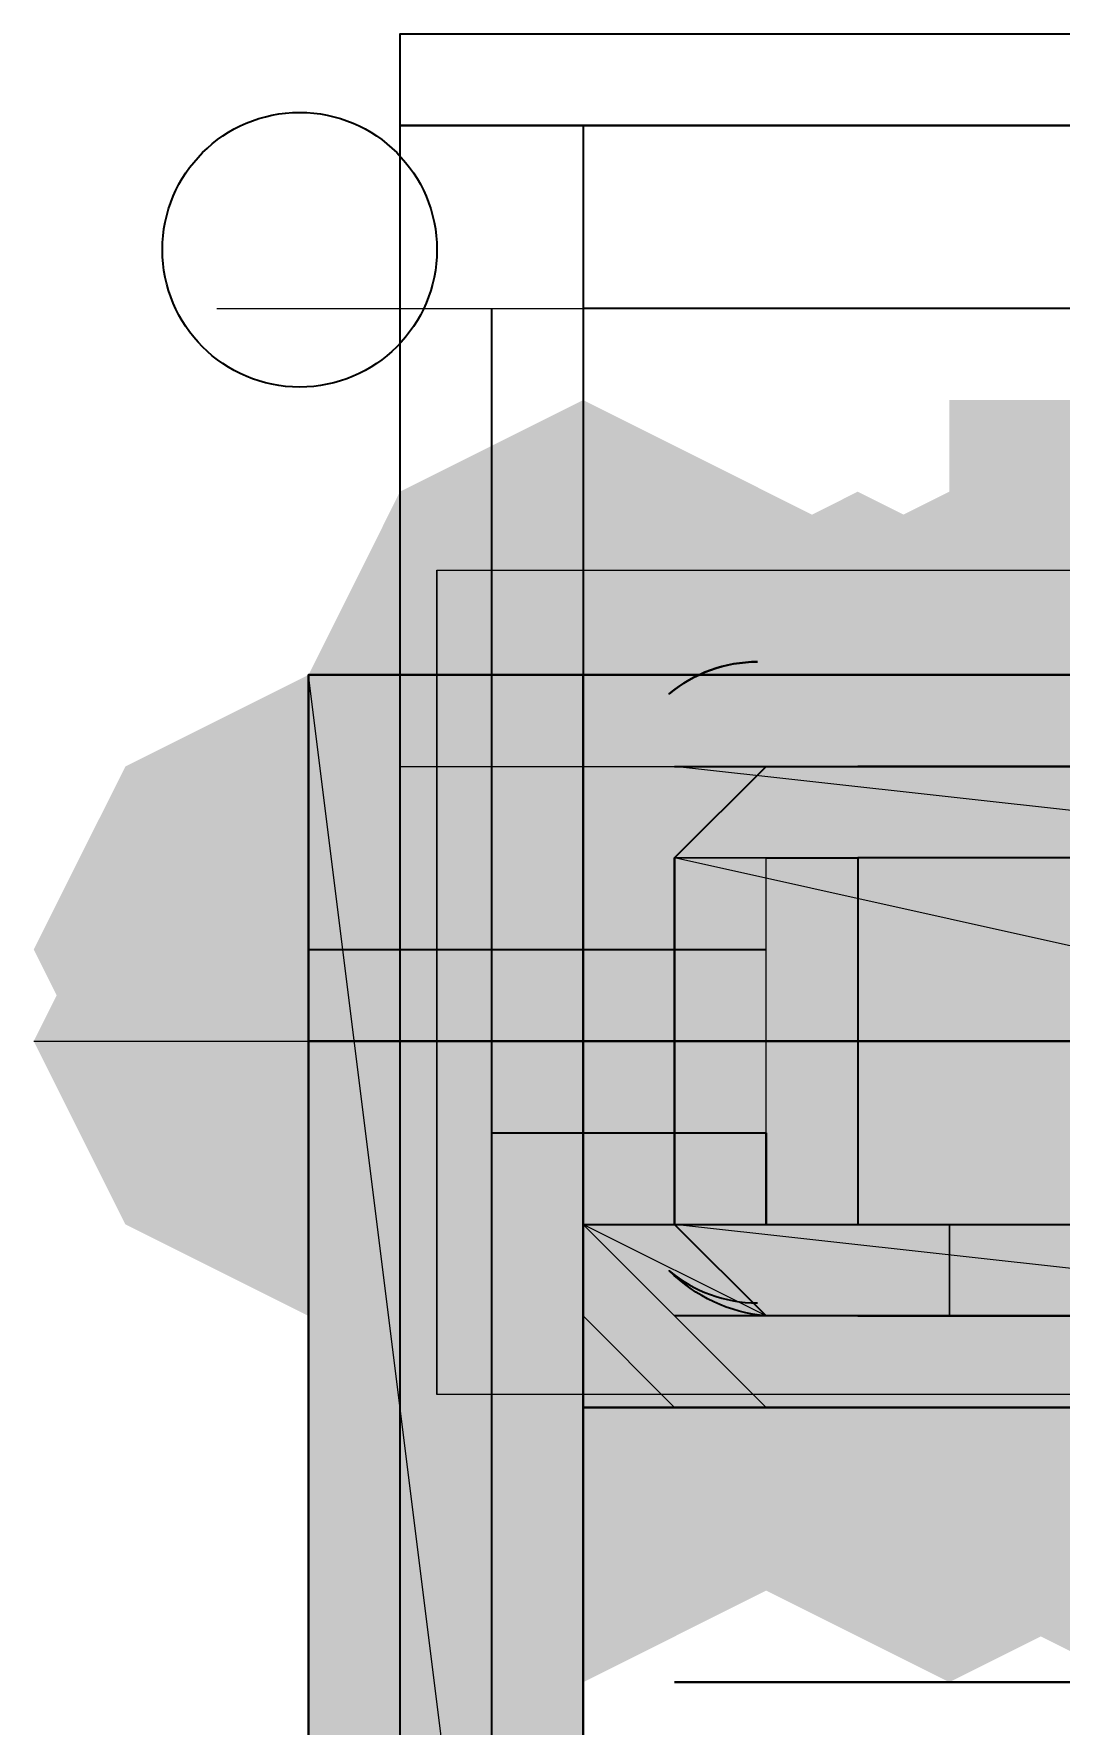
# Model space of a CAD drawing. Header units: millimetres. Extents: x 2315 to 4619, y 1334 to 1897.
# Drawn here: x 3728.34 to 3729.026, y 1525.358 to 1526.487 of the extents above; entities that cross this region are included whole.
import ezdxf

# ---------------------------------------------------------------- set-up
doc = ezdxf.new("R2010")
doc.units = ezdxf.units.MM
for name, color, linetype in [('PDF_3中心线层', 1, 'Continuous'), ('PDF_中心线层', 1, 'Continuous'), ('PDF_剖面线层', 4, 'Continuous'), ('PDF_粗实线层', 7, 'Continuous'), ('PDF_细实线层', 7, 'Continuous'), ('PDF_虚线层', 6, 'Continuous')]:
    doc.layers.add(name, color=color, linetype=linetype)
picture_1 = doc.add_image_def('image1.png', size_in_pixel=(6, 9))
picture_2 = doc.add_image_def('image2.png', size_in_pixel=(6, 7))

msp = doc.modelspace()

# ---------------------------------------------------------------- hatches: boundary and pattern name
at = {"layer": 'PDF_中心线层', "transparency": 33554559}
for points in [[(3728.89, 1526.0595), (3728.8289, 1526.0595), (3728.8289, 1525.9984), (3728.89, 1525.9374), (3728.9511, 1525.9984), (3728.9511, 1526.0595)], [(3728.89, 1526.0595), (3728.8289, 1526.0595), (3728.8289, 1525.9984), (3728.89, 1525.9374), (3728.9511, 1525.9984), (3728.9511, 1526.0595)], [(3728.89, 1526.0595), (3728.8289, 1526.0595), (3728.8289, 1525.9984), (3728.89, 1525.9374), (3728.9511, 1525.9984), (3728.9511, 1526.0595)], [(3728.89, 1526.0595), (3728.8289, 1526.0595), (3728.8289, 1525.9984), (3728.89, 1525.9374), (3728.9511, 1525.9984), (3728.9511, 1526.0595)], [(3728.9511, 1526.0595), (3728.89, 1526.0595), (3728.89, 1525.9984), (3728.9511, 1525.9374), (3729.0121, 1525.9984), (3729.0121, 1526.0595)], [(3728.9511, 1526.0595), (3728.89, 1526.0595), (3728.89, 1525.9984), (3728.9511, 1525.9374), (3729.0121, 1525.9984), (3729.0121, 1526.0595)], [(3729.0732, 1526.0595), (3729.0121, 1526.0595), (3729.0121, 1525.9984), (3729.0732, 1525.9374), (3729.1343, 1525.9984), (3729.1343, 1526.0595)], [(3729.0732, 1526.0595), (3729.0121, 1526.0595), (3729.0121, 1525.9984), (3729.0732, 1525.9374), (3729.1343, 1525.9984), (3729.1343, 1526.0595)], [(3728.7678, 1525.9984), (3728.7067, 1525.9984), (3728.7067, 1525.9374), (3728.7678, 1525.8763), (3728.8289, 1525.9374), (3728.8289, 1525.9984)], [(3728.8289, 1525.9984), (3728.7678, 1525.9984), (3728.7678, 1525.9374), (3728.8289, 1525.8763), (3728.89, 1525.9374), (3728.89, 1525.9984)], [(3728.8289, 1525.9984), (3728.7678, 1525.9984), (3728.7678, 1525.9374), (3728.8289, 1525.8763), (3728.89, 1525.9374), (3728.89, 1525.9984)], [(3728.8289, 1525.8763), (3728.7678, 1525.8763), (3728.7678, 1525.8152), (3728.8289, 1525.7541), (3728.89, 1525.8152), (3728.89, 1525.8763)], [(3729.0732, 1525.8763), (3729.0121, 1525.8763), (3729.0121, 1525.8152), (3729.0732, 1525.7541), (3729.1343, 1525.8152), (3729.1343, 1525.8763)], [(3728.7678, 1525.7541), (3728.7067, 1525.7541), (3728.7067, 1525.693), (3728.7678, 1525.6319), (3728.8289, 1525.693), (3728.8289, 1525.7541)], [(3728.8289, 1525.7541), (3728.7678, 1525.7541), (3728.7678, 1525.693), (3728.8289, 1525.6319), (3728.89, 1525.693), (3728.89, 1525.7541)], [(3728.8289, 1525.7541), (3728.7678, 1525.7541), (3728.7678, 1525.693), (3728.8289, 1525.6319), (3728.89, 1525.693), (3728.89, 1525.7541)], [(3728.9511, 1525.6319), (3728.89, 1525.6319), (3728.89, 1525.5709), (3728.9511, 1525.5098), (3729.0121, 1525.5709), (3729.0121, 1525.6319)], [(3729.0732, 1525.6319), (3729.0121, 1525.6319), (3729.0121, 1525.5709), (3729.0732, 1525.5098), (3729.1343, 1525.5709), (3729.1343, 1525.6319)]]:
    msp.add_hatch(color=256, dxfattribs=at).paths.add_polyline_path(points)
at = {"layer": 'PDF_剖面线层', "transparency": 33554559}
for points in [[(3728.7067, 1525.693), (3728.6456, 1525.693), (3728.6456, 1525.6319), (3728.7067, 1525.5709), (3728.7678, 1525.6319), (3728.7678, 1525.693)], [(3728.7067, 1525.693), (3728.6456, 1525.693), (3728.6456, 1525.6319), (3728.7067, 1525.5709), (3728.7678, 1525.6319), (3728.7678, 1525.693)], [(3728.7067, 1525.693), (3728.6456, 1525.693), (3728.6456, 1525.6319), (3728.7067, 1525.5709), (3728.7678, 1525.6319), (3728.7678, 1525.693)], [(3728.7067, 1525.693), (3728.6456, 1525.693), (3728.6456, 1525.6319), (3728.7067, 1525.5709), (3728.7678, 1525.6319), (3728.7678, 1525.693)], [(3728.7678, 1525.693), (3728.7067, 1525.693), (3728.7067, 1525.6319), (3728.7678, 1525.5709), (3728.8289, 1525.6319), (3728.8289, 1525.693)], [(3728.7067, 1525.6319), (3728.6456, 1525.6319), (3728.6456, 1525.5709), (3728.7067, 1525.5098), (3728.7678, 1525.5709), (3728.7678, 1525.6319)], [(3728.7067, 1525.6319), (3728.6456, 1525.6319), (3728.6456, 1525.5709), (3728.7067, 1525.5098), (3728.7678, 1525.5709), (3728.7678, 1525.6319)], [(3728.7067, 1525.6319), (3728.6456, 1525.6319), (3728.6456, 1525.5709), (3728.7067, 1525.5098), (3728.7678, 1525.5709), (3728.7678, 1525.6319)], [(3728.7067, 1525.6319), (3728.6456, 1525.6319), (3728.6456, 1525.5709), (3728.7067, 1525.5098), (3728.7678, 1525.5709), (3728.7678, 1525.6319)], [(3728.7067, 1525.6319), (3728.6456, 1525.6319), (3728.6456, 1525.5709), (3728.7067, 1525.5098), (3728.7678, 1525.5709), (3728.7678, 1525.6319)], [(3728.7678, 1525.6319), (3728.7067, 1525.6319), (3728.7067, 1525.5709), (3728.7678, 1525.5098), (3728.8289, 1525.5709), (3728.8289, 1525.6319)], [(3728.7678, 1525.6319), (3728.7067, 1525.6319), (3728.7067, 1525.5709), (3728.7678, 1525.5098), (3728.8289, 1525.5709), (3728.8289, 1525.6319)], [(3728.8289, 1525.6319), (3728.7678, 1525.6319), (3728.7678, 1525.5709), (3728.8289, 1525.5098), (3728.89, 1525.5709), (3728.89, 1525.6319)], [(3728.8289, 1525.6319), (3728.7678, 1525.6319), (3728.7678, 1525.5709), (3728.8289, 1525.5098), (3728.89, 1525.5709), (3728.89, 1525.6319)], [(3728.89, 1525.6319), (3728.8289, 1525.6319), (3728.8289, 1525.5709), (3728.89, 1525.5098), (3728.9511, 1525.5709), (3728.9511, 1525.6319)], [(3728.89, 1525.6319), (3728.8289, 1525.6319), (3728.8289, 1525.5709), (3728.89, 1525.5098), (3728.9511, 1525.5709), (3728.9511, 1525.6319)], [(3728.89, 1525.6319), (3728.8289, 1525.6319), (3728.8289, 1525.5709), (3728.89, 1525.5098), (3728.9511, 1525.5709), (3728.9511, 1525.6319)], [(3728.9511, 1525.6319), (3728.89, 1525.6319), (3728.89, 1525.5709), (3728.9511, 1525.5098), (3729.0121, 1525.5709), (3729.0121, 1525.6319)], [(3728.9511, 1525.6319), (3728.89, 1525.6319), (3728.89, 1525.5709), (3728.9511, 1525.5098), (3729.0121, 1525.5709), (3729.0121, 1525.6319)], [(3728.9511, 1525.6319), (3728.89, 1525.6319), (3728.89, 1525.5709), (3728.9511, 1525.5098), (3729.0121, 1525.5709), (3729.0121, 1525.6319)], [(3728.9511, 1525.6319), (3728.89, 1525.6319), (3728.89, 1525.5709), (3728.9511, 1525.5098), (3729.0121, 1525.5709), (3729.0121, 1525.6319)], [(3729.0121, 1525.6319), (3728.9511, 1525.6319), (3728.9511, 1525.5709), (3729.0121, 1525.5098), (3729.0732, 1525.5709), (3729.0732, 1525.6319)], [(3729.0121, 1525.6319), (3728.9511, 1525.6319), (3728.9511, 1525.5709), (3729.0121, 1525.5098), (3729.0732, 1525.5709), (3729.0732, 1525.6319)], [(3729.0732, 1525.6319), (3729.0121, 1525.6319), (3729.0121, 1525.5709), (3729.0732, 1525.5098), (3729.1343, 1525.5709), (3729.1343, 1525.6319)], [(3729.0732, 1525.6319), (3729.0121, 1525.6319), (3729.0121, 1525.5709), (3729.0732, 1525.5098), (3729.1343, 1525.5709), (3729.1343, 1525.6319)], [(3729.0732, 1525.6319), (3729.0121, 1525.6319), (3729.0121, 1525.5709), (3729.0732, 1525.5098), (3729.1343, 1525.5709), (3729.1343, 1525.6319)], [(3729.0732, 1525.6319), (3729.0121, 1525.6319), (3729.0121, 1525.5709), (3729.0732, 1525.5098), (3729.1343, 1525.5709), (3729.1343, 1525.6319)]]:
    msp.add_hatch(color=256, dxfattribs=at).paths.add_polyline_path(points)
at = {"layer": 'PDF_粗实线层', "transparency": 33554559}
for points in [[(3728.7067, 1526.2428), (3728.5846, 1526.1817), (3728.5235, 1526.0595), (3728.5846, 1525.9374), (3728.7067, 1525.8763), (3728.8289, 1525.9374), (3728.89, 1526.0595), (3728.8289, 1526.1817)], [(3728.7067, 1526.2428), (3728.5846, 1526.1817), (3728.5235, 1526.0595), (3728.5846, 1525.9374), (3728.7067, 1525.8763), (3728.8289, 1525.9374), (3728.89, 1526.0595), (3728.8289, 1526.1817)], [(3728.7067, 1526.2428), (3728.5846, 1526.1817), (3728.5235, 1526.0595), (3728.5846, 1525.9374), (3728.7067, 1525.8763), (3728.8289, 1525.9374), (3728.89, 1526.0595), (3728.8289, 1526.1817)], [(3728.7067, 1526.2428), (3728.5846, 1526.1817), (3728.5235, 1526.0595), (3728.5846, 1525.9374), (3728.7067, 1525.8763), (3728.8289, 1525.9374), (3728.89, 1526.0595), (3728.8289, 1526.1817)], [(3729.1954, 1526.2428), (3729.0732, 1526.1817), (3729.0121, 1526.0595), (3729.0732, 1525.9374), (3729.1954, 1525.8763), (3729.3175, 1525.9374), (3729.3786, 1526.0595), (3729.3175, 1526.1817)], [(3728.7067, 1526.1817), (3728.5846, 1526.1206), (3728.5235, 1525.9984), (3728.5846, 1525.8763), (3728.7067, 1525.8152), (3728.8289, 1525.8763), (3728.89, 1525.9984), (3728.8289, 1526.1206)], [(3728.8289, 1526.1817), (3728.7067, 1526.1206), (3728.6456, 1525.9984), (3728.7067, 1525.8763), (3728.8289, 1525.8152), (3728.9511, 1525.8763), (3729.0121, 1525.9984), (3728.9511, 1526.1206)], [(3728.8289, 1526.1817), (3728.7067, 1526.1206), (3728.6456, 1525.9984), (3728.7067, 1525.8763), (3728.8289, 1525.8152), (3728.9511, 1525.8763), (3729.0121, 1525.9984), (3728.9511, 1526.1206)], [(3728.89, 1526.1817), (3728.7678, 1526.1206), (3728.7067, 1525.9984), (3728.7678, 1525.8763), (3728.89, 1525.8152), (3729.0121, 1525.8763), (3729.0732, 1525.9984), (3729.0121, 1526.1206)], [(3728.89, 1526.1817), (3728.7678, 1526.1206), (3728.7067, 1525.9984), (3728.7678, 1525.8763), (3728.89, 1525.8152), (3729.0121, 1525.8763), (3729.0732, 1525.9984), (3729.0121, 1526.1206)], [(3728.89, 1526.1817), (3728.7678, 1526.1206), (3728.7067, 1525.9984), (3728.7678, 1525.8763), (3728.89, 1525.8152), (3729.0121, 1525.8763), (3729.0732, 1525.9984), (3729.0121, 1526.1206)], [(3728.89, 1526.1817), (3728.7678, 1526.1206), (3728.7067, 1525.9984), (3728.7678, 1525.8763), (3728.89, 1525.8152), (3729.0121, 1525.8763), (3729.0732, 1525.9984), (3729.0121, 1526.1206)], [(3728.9511, 1526.1817), (3728.8289, 1526.1206), (3728.7678, 1525.9984), (3728.8289, 1525.8763), (3728.9511, 1525.8152), (3729.0732, 1525.8763), (3729.1343, 1525.9984), (3729.0732, 1526.1206)], [(3728.9511, 1526.1817), (3728.8289, 1526.1206), (3728.7678, 1525.9984), (3728.8289, 1525.8763), (3728.9511, 1525.8152), (3729.0732, 1525.8763), (3729.1343, 1525.9984), (3729.0732, 1526.1206)], [(3729.0732, 1526.1817), (3728.9511, 1526.1206), (3728.89, 1525.9984), (3728.9511, 1525.8763), (3729.0732, 1525.8152), (3729.1954, 1525.8763), (3729.2565, 1525.9984), (3729.1954, 1526.1206)], [(3729.0732, 1526.1817), (3728.9511, 1526.1206), (3728.89, 1525.9984), (3728.9511, 1525.8763), (3729.0732, 1525.8152), (3729.1954, 1525.8763), (3729.2565, 1525.9984), (3729.1954, 1526.1206)], [(3729.0732, 1526.1817), (3728.9511, 1526.1206), (3728.89, 1525.9984), (3728.9511, 1525.8763), (3729.0732, 1525.8152), (3729.1954, 1525.8763), (3729.2565, 1525.9984), (3729.1954, 1526.1206)], [(3729.1343, 1526.1817), (3729.0121, 1526.1206), (3728.9511, 1525.9984), (3729.0121, 1525.8763), (3729.1343, 1525.8152), (3729.2565, 1525.8763), (3729.3175, 1525.9984), (3729.2565, 1526.1206)], [(3729.1954, 1526.1817), (3729.0732, 1526.1206), (3729.0121, 1525.9984), (3729.0732, 1525.8763), (3729.1954, 1525.8152), (3729.3175, 1525.8763), (3729.3786, 1525.9984), (3729.3175, 1526.1206)], [(3729.1954, 1526.1817), (3729.0732, 1526.1206), (3729.0121, 1525.9984), (3729.0732, 1525.8763), (3729.1954, 1525.8152), (3729.3175, 1525.8763), (3729.3786, 1525.9984), (3729.3175, 1526.1206)], [(3728.7678, 1526.1206), (3728.6456, 1526.0595), (3728.5846, 1525.9374), (3728.6456, 1525.8152), (3728.7678, 1525.7541), (3728.89, 1525.8152), (3728.9511, 1525.9374), (3728.89, 1526.0595)], [(3728.7678, 1526.1206), (3728.6456, 1526.0595), (3728.5846, 1525.9374), (3728.6456, 1525.8152), (3728.7678, 1525.7541), (3728.89, 1525.8152), (3728.9511, 1525.9374), (3728.89, 1526.0595)], [(3728.7678, 1526.1206), (3728.6456, 1526.0595), (3728.5846, 1525.9374), (3728.6456, 1525.8152), (3728.7678, 1525.7541), (3728.89, 1525.8152), (3728.9511, 1525.9374), (3728.89, 1526.0595)], [(3728.7678, 1526.1206), (3728.6456, 1526.0595), (3728.5846, 1525.9374), (3728.6456, 1525.8152), (3728.7678, 1525.7541), (3728.89, 1525.8152), (3728.9511, 1525.9374), (3728.89, 1526.0595)], [(3728.7678, 1526.1206), (3728.6456, 1526.0595), (3728.5846, 1525.9374), (3728.6456, 1525.8152), (3728.7678, 1525.7541), (3728.89, 1525.8152), (3728.9511, 1525.9374), (3728.89, 1526.0595)], [(3728.7678, 1526.1206), (3728.6456, 1526.0595), (3728.5846, 1525.9374), (3728.6456, 1525.8152), (3728.7678, 1525.7541), (3728.89, 1525.8152), (3728.9511, 1525.9374), (3728.89, 1526.0595)], [(3728.7678, 1526.1206), (3728.6456, 1526.0595), (3728.5846, 1525.9374), (3728.6456, 1525.8152), (3728.7678, 1525.7541), (3728.89, 1525.8152), (3728.9511, 1525.9374), (3728.89, 1526.0595)], [(3728.7678, 1526.1206), (3728.6456, 1526.0595), (3728.5846, 1525.9374), (3728.6456, 1525.8152), (3728.7678, 1525.7541), (3728.89, 1525.8152), (3728.9511, 1525.9374), (3728.89, 1526.0595)], [(3728.7678, 1526.1206), (3728.6456, 1526.0595), (3728.5846, 1525.9374), (3728.6456, 1525.8152), (3728.7678, 1525.7541), (3728.89, 1525.8152), (3728.9511, 1525.9374), (3728.89, 1526.0595)], [(3728.7678, 1526.1206), (3728.6456, 1526.0595), (3728.5846, 1525.9374), (3728.6456, 1525.8152), (3728.7678, 1525.7541), (3728.89, 1525.8152), (3728.9511, 1525.9374), (3728.89, 1526.0595)], [(3728.7678, 1526.1206), (3728.6456, 1526.0595), (3728.5846, 1525.9374), (3728.6456, 1525.8152), (3728.7678, 1525.7541), (3728.89, 1525.8152), (3728.9511, 1525.9374), (3728.89, 1526.0595)], [(3728.7678, 1526.1206), (3728.6456, 1526.0595), (3728.5846, 1525.9374), (3728.6456, 1525.8152), (3728.7678, 1525.7541), (3728.89, 1525.8152), (3728.9511, 1525.9374), (3728.89, 1526.0595)], [(3728.7678, 1526.1206), (3728.6456, 1526.0595), (3728.5846, 1525.9374), (3728.6456, 1525.8152), (3728.7678, 1525.7541), (3728.89, 1525.8152), (3728.9511, 1525.9374), (3728.89, 1526.0595)], [(3728.7678, 1526.1206), (3728.6456, 1526.0595), (3728.5846, 1525.9374), (3728.6456, 1525.8152), (3728.7678, 1525.7541), (3728.89, 1525.8152), (3728.9511, 1525.9374), (3728.89, 1526.0595)], [(3728.7678, 1526.1206), (3728.6456, 1526.0595), (3728.5846, 1525.9374), (3728.6456, 1525.8152), (3728.7678, 1525.7541), (3728.89, 1525.8152), (3728.9511, 1525.9374), (3728.89, 1526.0595)], [(3728.7678, 1526.1206), (3728.6456, 1526.0595), (3728.5846, 1525.9374), (3728.6456, 1525.8152), (3728.7678, 1525.7541), (3728.89, 1525.8152), (3728.9511, 1525.9374), (3728.89, 1526.0595)], [(3728.7678, 1526.1206), (3728.6456, 1526.0595), (3728.5846, 1525.9374), (3728.6456, 1525.8152), (3728.7678, 1525.7541), (3728.89, 1525.8152), (3728.9511, 1525.9374), (3728.89, 1526.0595)], [(3728.7678, 1526.1206), (3728.6456, 1526.0595), (3728.5846, 1525.9374), (3728.6456, 1525.8152), (3728.7678, 1525.7541), (3728.89, 1525.8152), (3728.9511, 1525.9374), (3728.89, 1526.0595)], [(3728.7678, 1526.1206), (3728.6456, 1526.0595), (3728.5846, 1525.9374), (3728.6456, 1525.8152), (3728.7678, 1525.7541), (3728.89, 1525.8152), (3728.9511, 1525.9374), (3728.89, 1526.0595)], [(3728.8289, 1526.1206), (3728.7067, 1526.0595), (3728.6456, 1525.9374), (3728.7067, 1525.8152), (3728.8289, 1525.7541), (3728.9511, 1525.8152), (3729.0121, 1525.9374), (3728.9511, 1526.0595)], [(3728.8289, 1526.1206), (3728.7067, 1526.0595), (3728.6456, 1525.9374), (3728.7067, 1525.8152), (3728.8289, 1525.7541), (3728.9511, 1525.8152), (3729.0121, 1525.9374), (3728.9511, 1526.0595)], [(3728.8289, 1526.1206), (3728.7067, 1526.0595), (3728.6456, 1525.9374), (3728.7067, 1525.8152), (3728.8289, 1525.7541), (3728.9511, 1525.8152), (3729.0121, 1525.9374), (3728.9511, 1526.0595)], [(3728.8289, 1526.1206), (3728.7067, 1526.0595), (3728.6456, 1525.9374), (3728.7067, 1525.8152), (3728.8289, 1525.7541), (3728.9511, 1525.8152), (3729.0121, 1525.9374), (3728.9511, 1526.0595)], [(3728.8289, 1526.1206), (3728.7067, 1526.0595), (3728.6456, 1525.9374), (3728.7067, 1525.8152), (3728.8289, 1525.7541), (3728.9511, 1525.8152), (3729.0121, 1525.9374), (3728.9511, 1526.0595)], [(3728.8289, 1526.1206), (3728.7067, 1526.0595), (3728.6456, 1525.9374), (3728.7067, 1525.8152), (3728.8289, 1525.7541), (3728.9511, 1525.8152), (3729.0121, 1525.9374), (3728.9511, 1526.0595)], [(3728.8289, 1526.1206), (3728.7067, 1526.0595), (3728.6456, 1525.9374), (3728.7067, 1525.8152), (3728.8289, 1525.7541), (3728.9511, 1525.8152), (3729.0121, 1525.9374), (3728.9511, 1526.0595)], [(3728.5235, 1526.0595), (3728.4013, 1525.9984), (3728.3402, 1525.8763), (3728.4013, 1525.7541), (3728.5235, 1525.693), (3728.6456, 1525.7541), (3728.7067, 1525.8763), (3728.6456, 1525.9984)], [(3728.6456, 1526.0595), (3728.5235, 1525.9984), (3728.4624, 1525.8763), (3728.5235, 1525.7541), (3728.6456, 1525.693), (3728.7678, 1525.7541), (3728.8289, 1525.8763), (3728.7678, 1525.9984)], [(3728.7067, 1526.0595), (3728.5846, 1525.9984), (3728.5235, 1525.8763), (3728.5846, 1525.7541), (3728.7067, 1525.693), (3728.8289, 1525.7541), (3728.89, 1525.8763), (3728.8289, 1525.9984)], [(3728.5235, 1525.9984), (3728.4013, 1525.9374), (3728.3402, 1525.8152), (3728.4013, 1525.693), (3728.5235, 1525.6319), (3728.6456, 1525.693), (3728.7067, 1525.8152), (3728.6456, 1525.9374)], [(3728.5235, 1525.9984), (3728.4013, 1525.9374), (3728.3402, 1525.8152), (3728.4013, 1525.693), (3728.5235, 1525.6319), (3728.6456, 1525.693), (3728.7067, 1525.8152), (3728.6456, 1525.9374)], [(3728.6456, 1525.9984), (3728.5235, 1525.9374), (3728.4624, 1525.8152), (3728.5235, 1525.693), (3728.6456, 1525.6319), (3728.7678, 1525.693), (3728.8289, 1525.8152), (3728.7678, 1525.9374)], [(3728.6456, 1525.9984), (3728.5235, 1525.9374), (3728.4624, 1525.8152), (3728.5235, 1525.693), (3728.6456, 1525.6319), (3728.7678, 1525.693), (3728.8289, 1525.8152), (3728.7678, 1525.9374)], [(3728.8289, 1525.9984), (3728.7067, 1525.9374), (3728.6456, 1525.8152), (3728.7067, 1525.693), (3728.8289, 1525.6319), (3728.9511, 1525.693), (3729.0121, 1525.8152), (3728.9511, 1525.9374)], [(3728.8289, 1525.9984), (3728.7067, 1525.9374), (3728.6456, 1525.8152), (3728.7067, 1525.693), (3728.8289, 1525.6319), (3728.9511, 1525.693), (3729.0121, 1525.8152), (3728.9511, 1525.9374)], [(3729.0732, 1525.9984), (3728.9511, 1525.9374), (3728.89, 1525.8152), (3728.9511, 1525.693), (3729.0732, 1525.6319), (3729.1954, 1525.693), (3729.2565, 1525.8152), (3729.1954, 1525.9374)], [(3729.0732, 1525.9984), (3728.9511, 1525.9374), (3728.89, 1525.8152), (3728.9511, 1525.693), (3729.0732, 1525.6319), (3729.1954, 1525.693), (3729.2565, 1525.8152), (3729.1954, 1525.9374)], [(3728.7067, 1525.9374), (3728.5846, 1525.8763), (3728.5235, 1525.7541), (3728.5846, 1525.6319), (3728.7067, 1525.5709), (3728.8289, 1525.6319), (3728.89, 1525.7541), (3728.8289, 1525.8763)], [(3728.7067, 1525.9374), (3728.5846, 1525.8763), (3728.5235, 1525.7541), (3728.5846, 1525.6319), (3728.7067, 1525.5709), (3728.8289, 1525.6319), (3728.89, 1525.7541), (3728.8289, 1525.8763)], [(3728.7678, 1525.9374), (3728.6456, 1525.8763), (3728.5846, 1525.7541), (3728.6456, 1525.6319), (3728.7678, 1525.5709), (3728.89, 1525.6319), (3728.9511, 1525.7541), (3728.89, 1525.8763)], [(3728.7678, 1525.9374), (3728.6456, 1525.8763), (3728.5846, 1525.7541), (3728.6456, 1525.6319), (3728.7678, 1525.5709), (3728.89, 1525.6319), (3728.9511, 1525.7541), (3728.89, 1525.8763)], [(3728.7678, 1525.9374), (3728.6456, 1525.8763), (3728.5846, 1525.7541), (3728.6456, 1525.6319), (3728.7678, 1525.5709), (3728.89, 1525.6319), (3728.9511, 1525.7541), (3728.89, 1525.8763)], [(3728.8289, 1525.9374), (3728.7067, 1525.8763), (3728.6456, 1525.7541), (3728.7067, 1525.6319), (3728.8289, 1525.5709), (3728.9511, 1525.6319), (3729.0121, 1525.7541), (3728.9511, 1525.8763)], [(3728.8289, 1525.9374), (3728.7067, 1525.8763), (3728.6456, 1525.7541), (3728.7067, 1525.6319), (3728.8289, 1525.5709), (3728.9511, 1525.6319), (3729.0121, 1525.7541), (3728.9511, 1525.8763)], [(3728.7678, 1525.8763), (3728.6456, 1525.8152), (3728.5846, 1525.693), (3728.6456, 1525.5709), (3728.7678, 1525.5098), (3728.89, 1525.5709), (3728.9511, 1525.693), (3728.89, 1525.8152)], [(3728.7678, 1525.8763), (3728.6456, 1525.8152), (3728.5846, 1525.693), (3728.6456, 1525.5709), (3728.7678, 1525.5098), (3728.89, 1525.5709), (3728.9511, 1525.693), (3728.89, 1525.8152)], [(3728.7678, 1525.8763), (3728.6456, 1525.8152), (3728.5846, 1525.693), (3728.6456, 1525.5709), (3728.7678, 1525.5098), (3728.89, 1525.5709), (3728.9511, 1525.693), (3728.89, 1525.8152)], [(3728.7678, 1525.8763), (3728.6456, 1525.8152), (3728.5846, 1525.693), (3728.6456, 1525.5709), (3728.7678, 1525.5098), (3728.89, 1525.5709), (3728.9511, 1525.693), (3728.89, 1525.8152)], [(3728.7678, 1525.8763), (3728.6456, 1525.8152), (3728.5846, 1525.693), (3728.6456, 1525.5709), (3728.7678, 1525.5098), (3728.89, 1525.5709), (3728.9511, 1525.693), (3728.89, 1525.8152)], [(3728.7678, 1525.8763), (3728.6456, 1525.8152), (3728.5846, 1525.693), (3728.6456, 1525.5709), (3728.7678, 1525.5098), (3728.89, 1525.5709), (3728.9511, 1525.693), (3728.89, 1525.8152)], [(3728.7678, 1525.8763), (3728.6456, 1525.8152), (3728.5846, 1525.693), (3728.6456, 1525.5709), (3728.7678, 1525.5098), (3728.89, 1525.5709), (3728.9511, 1525.693), (3728.89, 1525.8152)], [(3728.7678, 1525.8763), (3728.6456, 1525.8152), (3728.5846, 1525.693), (3728.6456, 1525.5709), (3728.7678, 1525.5098), (3728.89, 1525.5709), (3728.9511, 1525.693), (3728.89, 1525.8152)], [(3728.7678, 1525.8763), (3728.6456, 1525.8152), (3728.5846, 1525.693), (3728.6456, 1525.5709), (3728.7678, 1525.5098), (3728.89, 1525.5709), (3728.9511, 1525.693), (3728.89, 1525.8152)], [(3728.7678, 1525.8763), (3728.6456, 1525.8152), (3728.5846, 1525.693), (3728.6456, 1525.5709), (3728.7678, 1525.5098), (3728.89, 1525.5709), (3728.9511, 1525.693), (3728.89, 1525.8152)], [(3728.7678, 1525.8763), (3728.6456, 1525.8152), (3728.5846, 1525.693), (3728.6456, 1525.5709), (3728.7678, 1525.5098), (3728.89, 1525.5709), (3728.9511, 1525.693), (3728.89, 1525.8152)], [(3728.7678, 1525.8763), (3728.6456, 1525.8152), (3728.5846, 1525.693), (3728.6456, 1525.5709), (3728.7678, 1525.5098), (3728.89, 1525.5709), (3728.9511, 1525.693), (3728.89, 1525.8152)], [(3728.7678, 1525.8763), (3728.6456, 1525.8152), (3728.5846, 1525.693), (3728.6456, 1525.5709), (3728.7678, 1525.5098), (3728.89, 1525.5709), (3728.9511, 1525.693), (3728.89, 1525.8152)], [(3728.7678, 1525.8763), (3728.6456, 1525.8152), (3728.5846, 1525.693), (3728.6456, 1525.5709), (3728.7678, 1525.5098), (3728.89, 1525.5709), (3728.9511, 1525.693), (3728.89, 1525.8152)], [(3728.8289, 1525.8763), (3728.7067, 1525.8152), (3728.6456, 1525.693), (3728.7067, 1525.5709), (3728.8289, 1525.5098), (3728.9511, 1525.5709), (3729.0121, 1525.693), (3728.9511, 1525.8152)], [(3728.8289, 1525.8763), (3728.7067, 1525.8152), (3728.6456, 1525.693), (3728.7067, 1525.5709), (3728.8289, 1525.5098), (3728.9511, 1525.5709), (3729.0121, 1525.693), (3728.9511, 1525.8152)], [(3728.8289, 1525.8763), (3728.7067, 1525.8152), (3728.6456, 1525.693), (3728.7067, 1525.5709), (3728.8289, 1525.5098), (3728.9511, 1525.5709), (3729.0121, 1525.693), (3728.9511, 1525.8152)], [(3728.7067, 1525.8152), (3728.5846, 1525.7541), (3728.5235, 1525.6319), (3728.5846, 1525.5098), (3728.7067, 1525.4487), (3728.8289, 1525.5098), (3728.89, 1525.6319), (3728.8289, 1525.7541)], [(3728.7067, 1525.8152), (3728.5846, 1525.7541), (3728.5235, 1525.6319), (3728.5846, 1525.5098), (3728.7067, 1525.4487), (3728.8289, 1525.5098), (3728.89, 1525.6319), (3728.8289, 1525.7541)], [(3728.7678, 1525.8152), (3728.6456, 1525.7541), (3728.5846, 1525.6319), (3728.6456, 1525.5098), (3728.7678, 1525.4487), (3728.89, 1525.5098), (3728.9511, 1525.6319), (3728.89, 1525.7541)], [(3728.7678, 1525.8152), (3728.6456, 1525.7541), (3728.5846, 1525.6319), (3728.6456, 1525.5098), (3728.7678, 1525.4487), (3728.89, 1525.5098), (3728.9511, 1525.6319), (3728.89, 1525.7541)], [(3728.9511, 1525.8152), (3728.8289, 1525.7541), (3728.7678, 1525.6319), (3728.8289, 1525.5098), (3728.9511, 1525.4487), (3729.0732, 1525.5098), (3729.1343, 1525.6319), (3729.0732, 1525.7541)], [(3728.9511, 1525.8152), (3728.8289, 1525.7541), (3728.7678, 1525.6319), (3728.8289, 1525.5098), (3728.9511, 1525.4487), (3729.0732, 1525.5098), (3729.1343, 1525.6319), (3729.0732, 1525.7541)], [(3729.0732, 1525.8152), (3728.9511, 1525.7541), (3728.89, 1525.6319), (3728.9511, 1525.5098), (3729.0732, 1525.4487), (3729.1954, 1525.5098), (3729.2565, 1525.6319), (3729.1954, 1525.7541)], [(3729.0732, 1525.8152), (3728.9511, 1525.7541), (3728.89, 1525.6319), (3728.9511, 1525.5098), (3729.0732, 1525.4487), (3729.1954, 1525.5098), (3729.2565, 1525.6319), (3729.1954, 1525.7541)], [(3729.1954, 1525.8152), (3729.0732, 1525.7541), (3729.0121, 1525.6319), (3729.0732, 1525.5098), (3729.1954, 1525.4487), (3729.3175, 1525.5098), (3729.3786, 1525.6319), (3729.3175, 1525.7541)], [(3729.1954, 1525.8152), (3729.0732, 1525.7541), (3729.0121, 1525.6319), (3729.0732, 1525.5098), (3729.1954, 1525.4487), (3729.3175, 1525.5098), (3729.3786, 1525.6319), (3729.3175, 1525.7541)], [(3728.7067, 1525.7541), (3728.5846, 1525.693), (3728.5235, 1525.5709), (3728.5846, 1525.4487), (3728.7067, 1525.3876), (3728.8289, 1525.4487), (3728.89, 1525.5709), (3728.8289, 1525.693)], [(3728.7067, 1525.7541), (3728.5846, 1525.693), (3728.5235, 1525.5709), (3728.5846, 1525.4487), (3728.7067, 1525.3876), (3728.8289, 1525.4487), (3728.89, 1525.5709), (3728.8289, 1525.693)], [(3728.7067, 1525.7541), (3728.5846, 1525.693), (3728.5235, 1525.5709), (3728.5846, 1525.4487), (3728.7067, 1525.3876), (3728.8289, 1525.4487), (3728.89, 1525.5709), (3728.8289, 1525.693)], [(3728.7067, 1525.7541), (3728.5846, 1525.693), (3728.5235, 1525.5709), (3728.5846, 1525.4487), (3728.7067, 1525.3876), (3728.8289, 1525.4487), (3728.89, 1525.5709), (3728.8289, 1525.693)], [(3728.9511, 1525.7541), (3728.8289, 1525.693), (3728.7678, 1525.5709), (3728.8289, 1525.4487), (3728.9511, 1525.3876), (3729.0732, 1525.4487), (3729.1343, 1525.5709), (3729.0732, 1525.693)], [(3728.9511, 1525.7541), (3728.8289, 1525.693), (3728.7678, 1525.5709), (3728.8289, 1525.4487), (3728.9511, 1525.3876), (3729.0732, 1525.4487), (3729.1343, 1525.5709), (3729.0732, 1525.693)], [(3729.0732, 1525.7541), (3728.9511, 1525.693), (3728.89, 1525.5709), (3728.9511, 1525.4487), (3729.0732, 1525.3876), (3729.1954, 1525.4487), (3729.2565, 1525.5709), (3729.1954, 1525.693)], [(3729.0732, 1525.7541), (3728.9511, 1525.693), (3728.89, 1525.5709), (3728.9511, 1525.4487), (3729.0732, 1525.3876), (3729.1954, 1525.4487), (3729.2565, 1525.5709), (3729.1954, 1525.693)], [(3729.1954, 1525.7541), (3729.0732, 1525.693), (3729.0121, 1525.5709), (3729.0732, 1525.4487), (3729.1954, 1525.3876), (3729.3175, 1525.4487), (3729.3786, 1525.5709), (3729.3175, 1525.693)]]:
    msp.add_hatch(color=256, dxfattribs=at).paths.add_polyline_path(points)
at = {"layer": 'PDF_粗实线层', "true_color": 0xffffff, "transparency": 33554559}
for points in [[(3728.7067, 1524.5936), (3728.7067, 1526.0595), (3728.5235, 1526.0595), (3728.5235, 1524.5936)], [(3728.7678, 1525.693), (3729.3175, 1525.693), (3729.3175, 1525.9374), (3728.7678, 1525.9374)]]:
    msp.add_hatch(color=7, dxfattribs=at).paths.add_polyline_path(points)
at = {"layer": 'PDF_细实线层', "transparency": 33554559}
for points in [[(3728.8289, 1525.9984), (3728.7678, 1525.9984), (3728.7678, 1525.9374), (3728.8289, 1525.8763), (3728.89, 1525.9374), (3728.89, 1525.9984)], [(3728.8289, 1525.8763), (3728.7678, 1525.8763), (3728.7678, 1525.8152), (3728.8289, 1525.7541), (3728.89, 1525.8152), (3728.89, 1525.8763)], [(3729.0732, 1525.8763), (3729.0121, 1525.8763), (3729.0121, 1525.8152), (3729.0732, 1525.7541), (3729.1343, 1525.8152), (3729.1343, 1525.8763)], [(3728.7067, 1525.7541), (3728.6456, 1525.7541), (3728.6456, 1525.693), (3728.7067, 1525.6319), (3728.7678, 1525.693), (3728.7678, 1525.7541)], [(3728.8289, 1525.7541), (3728.7678, 1525.7541), (3728.7678, 1525.693), (3728.8289, 1525.6319), (3728.89, 1525.693), (3728.89, 1525.7541)], [(3728.9511, 1525.6319), (3728.89, 1525.6319), (3728.89, 1525.5709), (3728.9511, 1525.5098), (3729.0121, 1525.5709), (3729.0121, 1525.6319)], [(3728.9511, 1525.6319), (3728.89, 1525.6319), (3728.89, 1525.5709), (3728.9511, 1525.5098), (3729.0121, 1525.5709), (3729.0121, 1525.6319)], [(3729.0732, 1525.6319), (3729.0121, 1525.6319), (3729.0121, 1525.5709), (3729.0732, 1525.5098), (3729.1343, 1525.5709), (3729.1343, 1525.6319)], [(3729.0732, 1525.6319), (3729.0121, 1525.6319), (3729.0121, 1525.5709), (3729.0732, 1525.5098), (3729.1343, 1525.5709), (3729.1343, 1525.6319)]]:
    msp.add_hatch(color=256, dxfattribs=at).paths.add_polyline_path(points)
at = {"layer": 'PDF_虚线层', "transparency": 33554559}
for points in [[(3729.0121, 1526.2428), (3728.9511, 1526.2428), (3728.9511, 1526.1817), (3729.0121, 1526.1206), (3729.0732, 1526.1817), (3729.0732, 1526.2428)], [(3728.8289, 1525.9984), (3728.7678, 1525.9984), (3728.7678, 1525.9374), (3728.8289, 1525.8763), (3728.89, 1525.9374), (3728.89, 1525.9984)], [(3728.7678, 1525.7541), (3728.7067, 1525.7541), (3728.7067, 1525.693), (3728.7678, 1525.6319), (3728.8289, 1525.693), (3728.8289, 1525.7541)], [(3728.7678, 1525.7541), (3728.7067, 1525.7541), (3728.7067, 1525.693), (3728.7678, 1525.6319), (3728.8289, 1525.693), (3728.8289, 1525.7541)], [(3728.7678, 1525.7541), (3728.7067, 1525.7541), (3728.7067, 1525.693), (3728.7678, 1525.6319), (3728.8289, 1525.693), (3728.8289, 1525.7541)], [(3728.7678, 1525.7541), (3728.7067, 1525.7541), (3728.7067, 1525.693), (3728.7678, 1525.6319), (3728.8289, 1525.693), (3728.8289, 1525.7541)]]:
    msp.add_hatch(color=256, dxfattribs=at).paths.add_polyline_path(points)

# ---------------------------------------------------------------- linework, layer by layer
at = {"layer": 'PDF_3中心线层', "lineweight": 18}
msp.add_lwpolyline([(3728.3402, 1525.8152), (3733.1046, 1525.8152)], dxfattribs=at)
at = {"layer": 'PDF_中心线层', "lineweight": 18}
for points in [[(3728.5846, 1526.1817), (3728.5846, 1526.426)], [(3728.4624, 1526.3038), (3728.7678, 1526.3038)], [(3728.7067, 1526.0595), (3728.7678, 1526.0595), (3728.7067, 1526.0595), (3728.7067, 1525.9984)], [(3728.5846, 1525.9984), (3729.6229, 1525.9984)], [(3729.3175, 1525.9984), (3728.8289, 1525.9984)], [(3729.1954, 1525.9984), (3728.9511, 1525.9984), (3728.89, 1525.9984), (3728.9511, 1525.9984)], [(3729.0732, 1525.9374), (3729.0732, 1525.693), (3729.0732, 1525.6319), (3729.0121, 1525.6319), (3729.0732, 1525.6319), (3729.0732, 1525.693)], [(3729.3175, 1525.8152), (3728.7678, 1525.8152), (3728.8289, 1525.8152), (3728.8289, 1525.8763)], [(3729.3786, 1525.8152), (3728.7067, 1525.8152)], [(3729.0732, 1525.8152), (3729.0121, 1525.8152)], [(3728.9511, 1525.6319), (3729.1954, 1525.6319), (3729.2565, 1525.6319), (3729.2565, 1525.693), (3729.2565, 1525.6319), (3729.1954, 1525.6319), (3729.1954, 1525.693), (3729.1954, 1525.6319)], [(3728.7067, 1525.5709), (3728.7678, 1525.5709), (3728.7067, 1525.5709), (3728.7067, 1525.6319)], [(3729.3175, 1525.6319), (3728.8289, 1525.6319)]]:
    msp.add_lwpolyline(points, dxfattribs=at)
for points in [[(3728.7067, 1526.0595), (3728.7067, 1525.5709), (3729.2565, 1525.5709), (3729.2565, 1526.0595)], [(3729.0121, 1525.9984), (3729.0732, 1525.9984)], [(3728.7678, 1525.9374), (3728.8289, 1525.9374)], [(3728.7678, 1525.693), (3728.8289, 1525.693)], [(3728.89, 1525.6319), (3728.9511, 1525.6319), (3728.9511, 1525.693), (3728.9511, 1525.6319)]]:
    msp.add_lwpolyline(points, close=True, dxfattribs=at)
at = {"layer": 'PDF_剖面线层', "lineweight": 18}
for points in [[(3728.7067, 1525.693), (3728.8289, 1525.5709), (3728.89, 1525.5709), (3728.8289, 1525.5709), (3728.89, 1525.5709), (3728.9511, 1525.5709), (3728.89, 1525.5709), (3728.9511, 1525.5709), (3729.0121, 1525.5709), (3728.9511, 1525.5709), (3729.0121, 1525.5709), (3729.0732, 1525.5709), (3729.0121, 1525.5709), (3729.0732, 1525.5709), (3729.1343, 1525.5709), (3729.1954, 1525.5709), (3729.1343, 1525.5709), (3729.1954, 1525.5709)], [(3728.7678, 1525.5709), (3728.7067, 1525.5709), (3728.7678, 1525.5709), (3728.7067, 1525.6319), (3728.7067, 1525.5709), (3728.7067, 1525.6319)], [(3728.7678, 1525.5709), (3728.8289, 1525.5709), (3728.7678, 1525.5709)]]:
    msp.add_lwpolyline(points, dxfattribs=at)
at = {"layer": 'PDF_粗实线层', "lineweight": 35}
for points in [[(3728.5846, 1526.4871), (3730.1116, 1526.4871), (3730.1116, 1524.3492), (3728.5846, 1524.3492), (3728.5846, 1526.4871), (3729.3175, 1526.4871)], [(3730.0505, 1526.426), (3728.5846, 1526.426), (3729.3175, 1526.426)], [(3729.4397, 1526.3038), (3729.5008, 1526.3038), (3729.2565, 1526.3038), (3729.5008, 1526.3038), (3729.5008, 1526.426), (3728.7067, 1526.426), (3728.7067, 1525.9984), (3728.7067, 1525.5709), (3729.5008, 1525.5709), (3729.5008, 1525.693), (3729.2565, 1525.693), (3729.5008, 1525.693), (3729.4397, 1525.693)], [(3728.5846, 1526.3038), (3728.5846, 1526.3038)], [(3728.6456, 1526.3038), (3728.6456, 1524.3492)], [(3729.0732, 1525.5709), (3729.0121, 1525.5709), (3728.9511, 1525.5709), (3728.89, 1525.5709), (3728.8289, 1525.5709), (3728.7678, 1525.5709), (3728.7067, 1525.5709), (3728.7067, 1525.6319), (3728.7067, 1525.693), (3728.7067, 1525.7541), (3728.7067, 1525.8763), (3728.7067, 1526.0595), (3729.2565, 1526.0595)], [(3728.7067, 1526.0595), (3728.7067, 1526.0595)], [(3728.7067, 1526.0595), (3728.7067, 1526.0595)], [(3728.8289, 1525.9984), (3728.7678, 1525.9374), (3728.7678, 1525.693), (3728.8289, 1525.6319), (3728.7678, 1525.6319)], [(3728.7678, 1525.9984), (3728.8289, 1525.9984), (3728.7678, 1525.9374), (3728.7678, 1525.693), (3728.7678, 1525.9374), (3728.7678, 1525.693)], [(3729.2565, 1525.9984), (3728.89, 1525.9984), (3729.2565, 1525.9984), (3729.1954, 1525.9984)], [(3728.8289, 1525.9374), (3728.8289, 1525.9374)], [(3728.8289, 1525.9374), (3728.89, 1525.9374)], [(3729.2565, 1525.9374), (3728.89, 1525.9374), (3728.89, 1525.693), (3729.2565, 1525.693), (3729.2565, 1525.8763), (3729.3175, 1525.8763)], [(3728.6456, 1525.8152), (3728.5235, 1525.8152), (3728.5235, 1525.8763), (3728.6456, 1525.8763), (3728.6456, 1525.7541), (3728.7067, 1525.7541), (3728.7678, 1525.7541), (3728.8289, 1525.7541)], [(3728.5235, 1525.8763), (3728.5235, 1525.8152)], [(3728.6456, 1525.8763), (3728.7067, 1525.8763), (3728.7067, 1525.7541), (3728.7067, 1525.8763), (3728.7067, 1525.7541), (3728.7067, 1525.8763), (3728.7678, 1525.8763), (3728.8289, 1525.8763)], [(3728.5235, 1525.8152), (3728.6456, 1525.8152), (3728.5235, 1525.8152)], [(3728.7067, 1525.8152), (3728.7678, 1525.8152), (3728.7067, 1525.8152)], [(3728.8289, 1525.8152), (3728.8289, 1525.8152)], [(3728.7678, 1525.7541), (3728.7678, 1525.693), (3728.7678, 1525.7541)], [(3728.8289, 1525.7541), (3728.8289, 1525.693), (3728.8289, 1525.7541)], [(3728.8289, 1525.693), (3728.8289, 1525.693)], [(3728.8289, 1525.693), (3728.89, 1525.693)], [(3728.7067, 1525.5709), (3728.7067, 1525.5709)], [(3728.7678, 1525.3876), (3729.4397, 1525.3876), (3728.7678, 1525.3876)]]:
    msp.add_lwpolyline(points, dxfattribs=at)
for points in [[(3729.5008, 1526.3038), (3728.7067, 1526.3038), (3728.7067, 1525.693), (3729.5008, 1525.693)], [(3728.5235, 1524.5936), (3728.7067, 1524.5936), (3728.7067, 1526.0595), (3728.5235, 1526.0595), (3728.7067, 1526.0595), (3728.7067, 1524.5936), (3728.5846, 1524.5936), (3728.5235, 1524.5936), (3728.5235, 1526.0595)], [(3728.7067, 1525.8152), (3728.7067, 1526.0595), (3729.2565, 1526.0595), (3729.3175, 1526.0595), (3729.3175, 1525.9984), (3729.3175, 1525.9374), (3729.3175, 1525.8152), (3729.3175, 1525.693), (3729.3175, 1525.6319), (3729.3175, 1525.5709), (3729.2565, 1525.5709), (3729.1954, 1525.5709), (3729.1343, 1525.5709), (3729.0732, 1525.5709), (3729.0121, 1525.5709), (3728.9511, 1525.5709), (3728.89, 1525.5709), (3728.8289, 1525.5709), (3728.7678, 1525.5709), (3728.7067, 1525.5709), (3728.7067, 1525.6319), (3728.7067, 1525.693)], [(3728.7678, 1525.8152), (3728.7678, 1525.9374), (3728.8289, 1525.9984), (3728.89, 1525.9984), (3729.0732, 1525.9984), (3729.2565, 1525.9984), (3729.3175, 1525.9984), (3729.3175, 1525.9374), (3729.3175, 1525.8152), (3729.3175, 1525.693), (3729.3175, 1525.6319), (3729.2565, 1525.6319), (3729.0732, 1525.6319), (3728.89, 1525.6319), (3728.8289, 1525.6319), (3728.7678, 1525.693)]]:
    msp.add_lwpolyline(points, close=True, dxfattribs=at)
for points in [[(3729.1895, 1526.0682, -0.176326), (3729.2484, 1526.0468, 0.176326), (3729.1954, 1526.0595), (3729.2565, 1526.0595), (3728.7067, 1526.0595), (3728.7067, 1525.5709), (3729.2565, 1525.5709), (3729.1954, 1525.5709), (3728.7678, 1525.5709)], [(3728.7678, 1525.9374), (3728.7678, 1525.693), (3728.8289, 1525.6319, -0.176326), (3728.7642, 1525.6621, 0.176326), (3728.823, 1525.6406)], [(3729.2565, 1525.6319), (3728.89, 1525.6319), (3729.2565, 1525.6319), (3729.1954, 1525.6319, 0.176326), (3729.2484, 1525.6621, -0.176326), (3729.1895, 1525.6406)]]:
    msp.add_lwpolyline(points, format="xyb", dxfattribs=at)
msp.add_lwpolyline([(3728.823, 1526.0682, 0.176326), (3728.7642, 1526.0468, -0.176326)], format="xyb", close=True, dxfattribs=at)
at = {"layer": 'PDF_粗实线层', "color": 7, "lineweight": 0, "true_color": 0xffffff}
for points in [[(3728.7067, 1524.5936), (3728.5235, 1526.0595), (3728.7067, 1526.0595)], [(3729.3175, 1525.8152), (3728.7678, 1525.9374), (3729.3175, 1525.9374), (3728.7678, 1525.9374), (3729.3175, 1525.9374), (3728.7678, 1525.9984)], [(3729.3175, 1525.9984), (3728.8289, 1525.9984), (3729.3175, 1525.9984)], [(3729.3175, 1525.693), (3729.3175, 1525.8152), (3728.7678, 1525.8152)], [(3728.8289, 1525.6319), (3729.3175, 1525.6319), (3728.8289, 1525.6319), (3729.3175, 1525.6319), (3728.8289, 1525.6319), (3729.3175, 1525.6319), (3728.8289, 1525.6319), (3729.3175, 1525.6319), (3728.8289, 1525.6319), (3729.3175, 1525.6319), (3728.8289, 1525.6319), (3729.3175, 1525.6319), (3728.7678, 1525.693), (3729.3175, 1525.693), (3728.7678, 1525.693), (3729.3175, 1525.693), (3728.7678, 1525.693)], [(3729.0732, 1525.6319), (3728.89, 1525.6319), (3729.2565, 1525.6319), (3728.8289, 1525.6319), (3729.2565, 1525.6319), (3728.8289, 1525.6319), (3729.2565, 1525.6319), (3728.8289, 1525.6319), (3729.2565, 1525.6319), (3728.8289, 1525.6319), (3729.2565, 1525.6319), (3728.8289, 1525.6319), (3729.2565, 1525.6319), (3728.8289, 1525.6319), (3729.2565, 1525.6319), (3728.8289, 1525.6319), (3729.2565, 1525.6319), (3728.8289, 1525.6319), (3729.2565, 1525.6319), (3728.8289, 1525.6319), (3729.2565, 1525.6319), (3728.8289, 1525.6319), (3729.2565, 1525.6319), (3728.8289, 1525.6319), (3729.2565, 1525.6319), (3728.8289, 1525.6319), (3729.2565, 1525.6319), (3728.8289, 1525.6319), (3729.2565, 1525.6319), (3728.8289, 1525.6319), (3729.2565, 1525.6319), (3728.8289, 1525.6319), (3729.2565, 1525.6319), (3728.8289, 1525.6319), (3729.2565, 1525.6319), (3728.8289, 1525.6319), (3729.2565, 1525.6319), (3728.8289, 1525.6319), (3729.2565, 1525.6319), (3728.8289, 1525.6319), (3729.2565, 1525.6319), (3728.8289, 1525.6319), (3729.2565, 1525.6319), (3728.8289, 1525.6319), (3729.2565, 1525.6319), (3728.8289, 1525.6319), (3729.2565, 1525.6319), (3728.8289, 1525.6319), (3729.2565, 1525.6319), (3728.8289, 1525.6319), (3729.2565, 1525.6319), (3728.8289, 1525.6319), (3729.2565, 1525.6319), (3728.8289, 1525.6319), (3729.2565, 1525.6319), (3728.8289, 1525.6319), (3729.2565, 1525.6319), (3728.8289, 1525.6319), (3729.2565, 1525.6319), (3728.8289, 1525.6319), (3729.2565, 1525.6319), (3728.8289, 1525.6319), (3729.2565, 1525.6319), (3728.8289, 1525.6319), (3729.2565, 1525.6319), (3728.8289, 1525.6319), (3729.2565, 1525.6319), (3728.8289, 1525.6319), (3729.2565, 1525.6319), (3728.8289, 1525.6319), (3729.2565, 1525.6319), (3728.8289, 1525.6319), (3729.2565, 1525.6319), (3728.89, 1525.6319), (3729.2565, 1525.6319), (3728.89, 1525.6319)]]:
    msp.add_lwpolyline(points, dxfattribs=at)
at = {"layer": 'PDF_粗实线层', "color": 1, "lineweight": 35}
msp.add_lwpolyline([(3729.5008, 1525.8152), (3730.1727, 1525.8152), (3728.6456, 1525.8152), (3730.1116, 1525.8152), (3729.3786, 1525.8152)], dxfattribs=at)
at = {"layer": 'PDF_粗实线层', "lineweight": 35}
msp.add_circle((3728.5176, 1526.3431), 0.0916, dxfattribs=at)
msp.add_circle((3728.5176, 1526.3431), 0.0916, dxfattribs=at)
at = {"layer": 'PDF_粗实线层', "color": 7, "true_color": 0xffffff, "transparency": 33554559}
msp.add_solid([(3729.2565, 1525.6319), (3728.89, 1525.6319), (3728.89, 1525.6319)], dxfattribs=at)
at = {"layer": 'PDF_细实线层', "lineweight": 18}
msp.add_lwpolyline([(3729.1954, 1525.5709), (3729.1343, 1525.6319), (3729.0732, 1525.6319), (3728.9511, 1525.6319), (3728.8289, 1525.6319), (3728.7067, 1525.693)], dxfattribs=at)
at = {"layer": 'PDF_虚线层', "lineweight": 18}
for points in [[(3728.8289, 1525.9374), (3728.89, 1525.9374)], [(3728.89, 1525.693), (3728.8289, 1525.693), (3728.7678, 1525.693)]]:
    msp.add_lwpolyline(points, dxfattribs=at)
msp.add_lwpolyline([(3729.3175, 1525.9374), (3729.3175, 1525.693), (3728.8289, 1525.693), (3728.8289, 1525.9374)], close=True, dxfattribs=at)

# ---------------------------------------------------------------- pictures from other files: only their frames are drawn
at = {"layer": 'PDF_粗实线层'}
image = msp.add_image(picture_2, insert=(3729.2811, 1525.5796), size_in_units=(0.5498, 0.6719), rotation=90, dxfattribs=at)
image.dxf.flags = 15
image = msp.add_image(picture_1, insert=(3729.4034, 1525.5796), size_in_units=(0.5498, 0.7941), rotation=90, dxfattribs=at)
image.dxf.flags = 15

doc.saveas('drawing.dxf')
